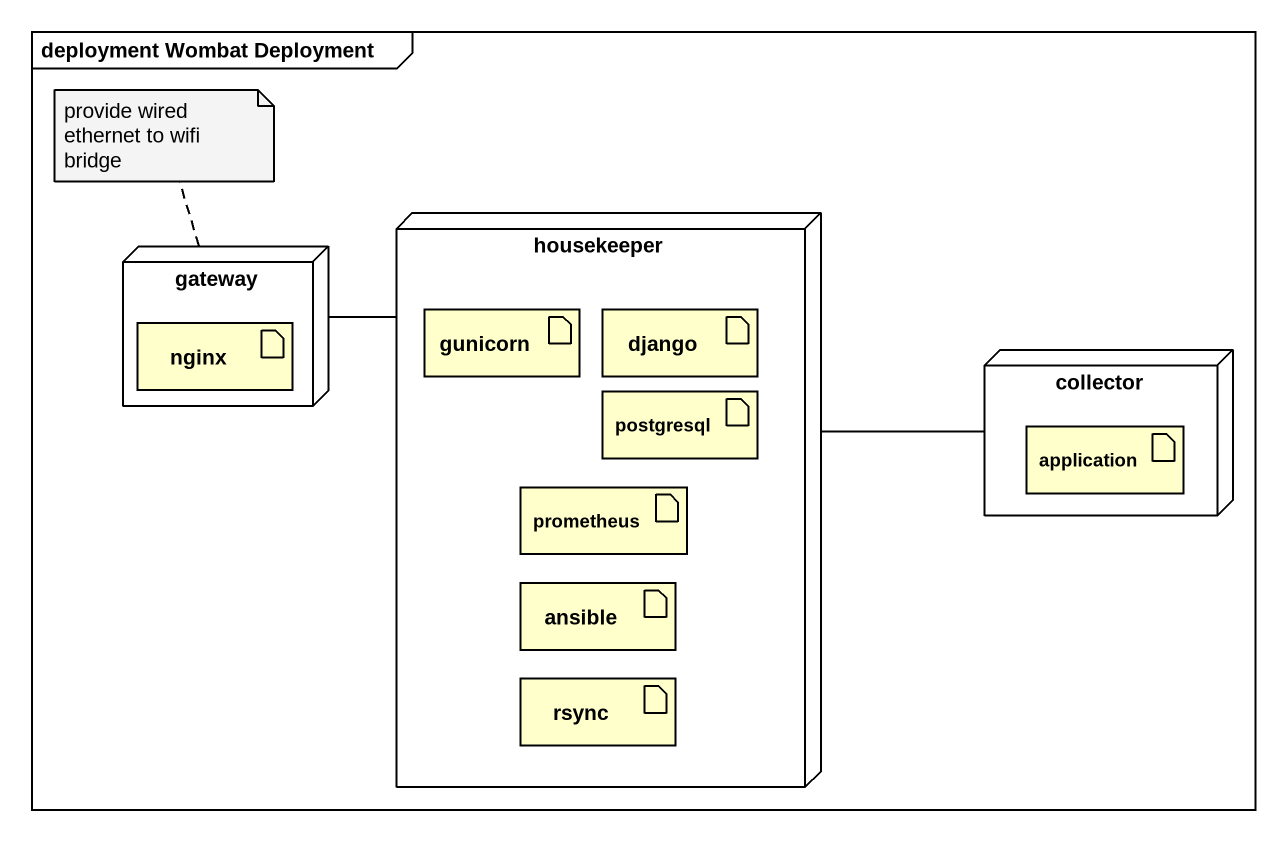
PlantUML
@startuml
mainframe deployment Wombat Deployment
node housekeeper {
  artifact gunicorn
  artifact django
  artifact postgresql
  artifact prometheus
  artifact ansible
  artifact rsync
}
node gateway {
  artifact nginx
}
node collector {
  artifact application
}
gateway -right- housekeeper
collector -left- housekeeper
note top of gateway : provide wired ethernet to wifi bridge
@enduml
